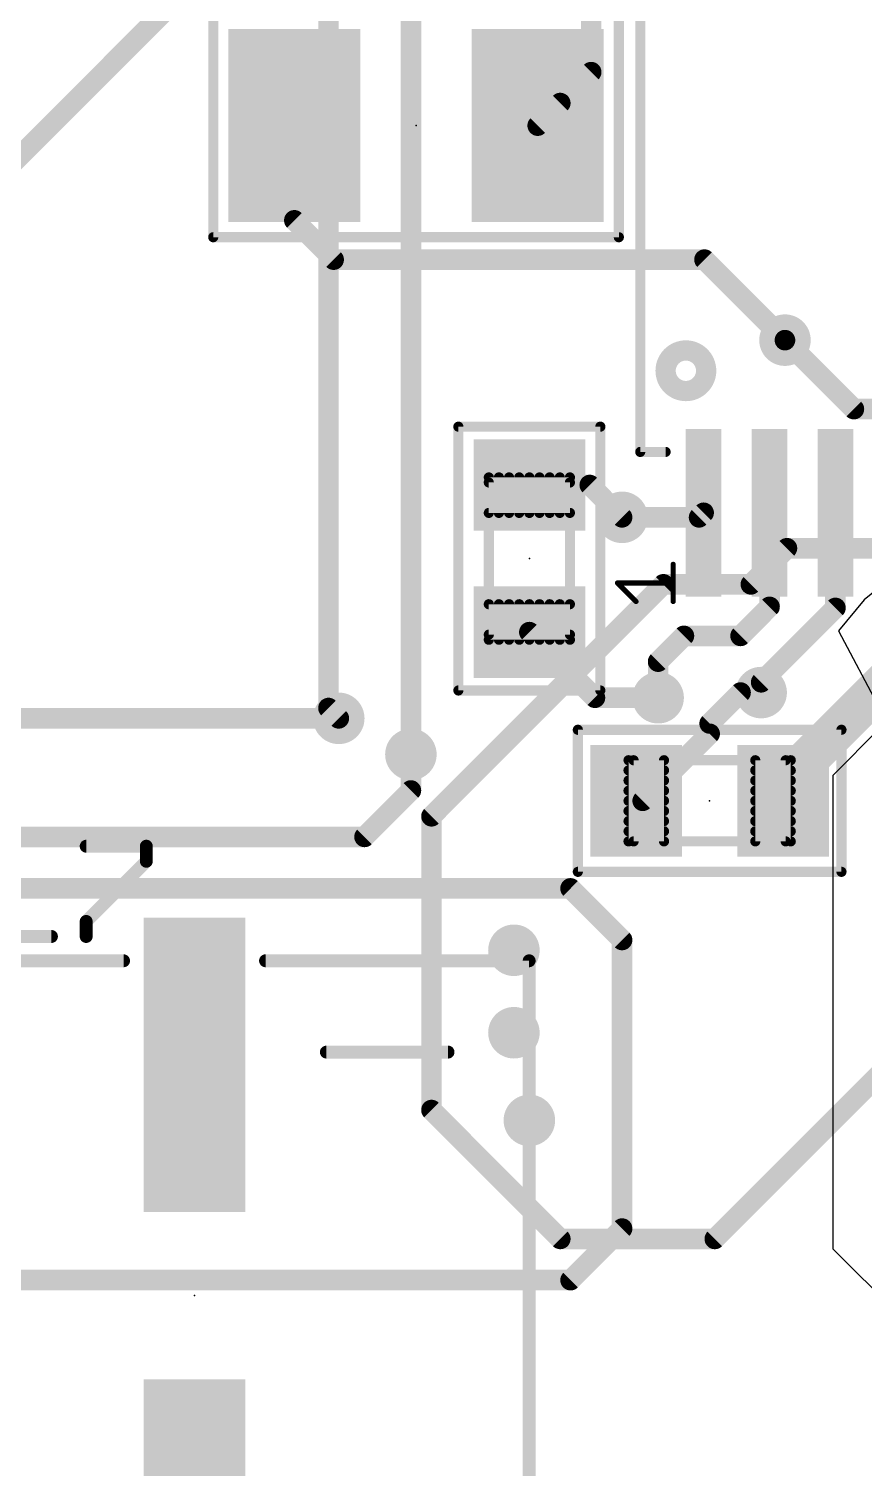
# Model space of a CAD drawing. Extents: x -0.2 to 82.8, y -0.2 to 76.
# Drawn here: x 50.08 to 58.32, y 43.31 to 57.49 of the extents above; entities that cross this region are included whole.
import ezdxf

# ---------------------------------------------------------------- set-up
doc = ezdxf.new("R2010")
doc.units = 0
for name, color, linetype in [('1', 22, 'CONTINUOUS'), ('15', 22, 'CONTINUOUS'), ('16', 175, 'CONTINUOUS'), ('18', 82, 'CONTINUOUS'), ('21', 253, 'CONTINUOUS'), ('22', 253, 'CONTINUOUS'), ('23', 7, 'CONTINUOUS'), ('24', 7, 'CONTINUOUS'), ('25', 253, 'CONTINUOUS'), ('29', 253, 'CONTINUOUS'), ('30', 253, 'CONTINUOUS'), ('31', 253, 'CONTINUOUS'), ('32', 253, 'CONTINUOUS'), ('52', 253, 'CONTINUOUS')]:
    doc.layers.add(name, color=color, linetype=linetype)

# ---------------------------------------------------------------- blocks, each defined once
blk = doc.blocks.new('RECT')
blk.add_solid([(-0.5, -0.5), (0.5, -0.5), (-0.5, 0.5), (0.5, 0.5)])
blk = doc.blocks.new('ROUNDV')
at = {"const_width": 0.5}
blk.add_lwpolyline([(0, -0.25, 1), (0, 0.25, 1), (0, -0.25)], format="xyb", dxfattribs=at)

msp = doc.modelspace()

# ---------------------------------------------------------------- linework, layer by layer
at = {"layer": '1'}
for p, q in [((58.0136, 50.1396), (58.4708, 50.5968)), ((58.0136, 45.466), (58.0136, 50.1396)), ((60.0964, 43.3832), (58.0136, 45.466))]:
    msp.add_line(p, q, dxfattribs=at)
at = {"layer": '1', "const_width": 0.2032}
for points in [[(52.3102, 58.5586), (47.6504, 53.8988)], [(55.626, 58.2676), (55.626, 57.0676)], [(55.626, 57.0676), (55.0988, 56.5404)], [(55.3212, 56.7628), (55.0988, 56.5404)], [(52.6988, 56.5404), (52.6988, 55.6068)], [(52.6988, 55.6068), (53.086, 55.2196)], [(53.086, 55.2196), (56.7436, 55.2196)], [(56.7436, 55.2196), (57.5372, 54.426)], [(55.9308, 52.6796), (56.6902, 52.6796)], [(56.6902, 52.6796), (56.735, 52.7244)], [(57.385, 52.7244), (57.385, 51.797)], [(58.035, 51.7866), (58.035, 52.7244)], [(57.0992, 51.5112), (57.385, 51.797)], [(58.035, 51.7866), (57.3024, 51.054)], [(56.2864, 51.2572), (56.5404, 51.5112)], [(56.5404, 51.5112), (57.0992, 51.5112)], [(56.2864, 51.2572), (56.2864, 50.9016)], [(57.3024, 51.054), (57.3024, 50.9524)], [(53.1368, 50.6984), (48.1584, 50.6984)], [(53.848, 50.3428), (53.848, 49.9872)], [(53.848, 49.9872), (53.3908, 49.53)], [(53.3908, 49.53), (48.5648, 49.53)], [(48.9712, 49.022), (53.1368, 49.022)], [(53.1368, 49.022), (55.4228, 49.022)], [(55.4228, 49.022), (55.9308, 48.514)], [(55.9308, 48.514), (55.9308, 45.6692)], [(55.9308, 45.6692), (55.4228, 45.1612)], [(55.4228, 45.1612), (49.3776, 45.1612)]]:
    msp.add_lwpolyline(points, dxfattribs=at)
at = {"layer": '1', "const_width": 0.1016}
for points in [[(55.5752, 57.0676, 1), (55.6768, 57.0676)], [(55.6619, 57.0317, 1), (55.5901, 57.1035)], [(55.3571, 56.7269, 1), (55.2853, 56.7987)], [(52.7496, 56.5404, 1), (52.648, 56.5404)], [(55.0629, 56.5763, 1), (55.1347, 56.5045)], [(55.0629, 56.5763, 1), (55.1347, 56.5045)], [(52.7347, 55.6427, 1), (52.6629, 55.5709)], [(52.648, 55.6068, 1), (52.7496, 55.6068)], [(53.086, 55.2704, 1), (53.086, 55.1688)], [(53.0501, 55.1837, 1), (53.1219, 55.2555)], [(56.7795, 55.2555, 1), (56.7077, 55.1837)], [(56.7436, 55.1688, 1), (56.7436, 55.2704)], [(57.5013, 54.3901, 1), (57.5731, 54.4619)], [(55.9308, 52.7304, 1), (55.9308, 52.6288)], [(56.6902, 52.6288, 1), (56.6902, 52.7304)], [(56.7709, 52.6885, 1), (56.6991, 52.7603)], [(57.4358, 52.7244, 1), (57.3342, 52.7244)], [(58.0858, 52.7244, 1), (57.9842, 52.7244)], [(56.6543, 52.7155, 1), (56.7261, 52.6437)], [(57.3342, 51.797, 1), (57.4358, 51.797)], [(57.4209, 51.7611, 1), (57.3491, 51.8329)], [(57.9842, 51.7866, 1), (58.0858, 51.7866)], [(58.0709, 51.7507, 1), (57.9991, 51.8225)], [(56.5404, 51.562, 1), (56.5404, 51.4604)], [(56.5763, 51.4753, 1), (56.5045, 51.5471)], [(57.0633, 51.5471, 1), (57.1351, 51.4753)], [(57.0992, 51.4604, 1), (57.0992, 51.562)], [(56.3372, 51.2572, 1), (56.2356, 51.2572)], [(56.2505, 51.2931, 1), (56.3223, 51.2213)], [(57.3532, 51.054, 1), (57.2516, 51.054)], [(57.2665, 51.0899, 1), (57.3383, 51.0181)], [(56.2356, 50.9016, 1), (56.3372, 50.9016)], [(57.2516, 50.9524, 1), (57.3532, 50.9524)], [(53.1368, 50.6476, 1), (53.1368, 50.7492)], [(53.8988, 50.3428, 1), (53.7972, 50.3428)], [(53.8839, 49.9513, 1), (53.8121, 50.0231)], [(53.7972, 49.9872, 1), (53.8988, 49.9872)], [(53.3549, 49.5659, 1), (53.4267, 49.4941)], [(53.3908, 49.4792, 1), (53.3908, 49.5808)], [(53.1368, 49.0728, 1), (53.1368, 48.9712)], [(53.1368, 48.9712, 1), (53.1368, 49.0728)], [(55.4587, 49.0579, 1), (55.3869, 48.9861)], [(55.4228, 48.9712, 1), (55.4228, 49.0728)], [(55.9816, 48.514, 1), (55.88, 48.514)], [(55.8949, 48.4781, 1), (55.9667, 48.5499)], [(55.88, 45.6692, 1), (55.9816, 45.6692)], [(55.9667, 45.6333, 1), (55.8949, 45.7051)], [(55.4228, 45.1104, 1), (55.4228, 45.212)], [(55.3869, 45.1971, 1), (55.4587, 45.1253)]]:
    msp.add_lwpolyline(points, format="xyb", dxfattribs=at)
at = {"layer": '15'}
for p, q in [((62.4332, 55.2196), (58.3184, 51.8668)), ((58.3184, 51.8668), (58.0644, 51.562)), ((58.0644, 51.562), (58.4708, 50.8))]:
    msp.add_line(p, q, dxfattribs=at)
at = {"layer": '15', "const_width": 0.2032}
for points in [[(57.5564, 52.3748), (57.2008, 52.0192)], [(58.6232, 52.3748), (57.5564, 52.3748)], [(56.3372, 52.0192), (54.0512, 49.7332)], [(57.2008, 52.0192), (56.3372, 52.0192)], [(54.0512, 49.7332), (54.0512, 46.8376)], [(56.8452, 45.5676), (58.7248, 47.4472)], [(54.0512, 46.8376), (55.3212, 45.5676)], [(55.3212, 45.5676), (56.8452, 45.5676)]]:
    msp.add_lwpolyline(points, dxfattribs=at)
at = {"layer": '15', "const_width": 0.1016}
for points in [[(57.5564, 52.4256, 1), (57.5564, 52.324)], [(57.5923, 52.3389, 1), (57.5205, 52.4107)], [(56.3372, 52.07, 1), (56.3372, 51.9684)], [(56.3731, 51.9833, 1), (56.3013, 52.0551)], [(57.1649, 52.0551, 1), (57.2367, 51.9833)], [(57.2008, 51.9684, 1), (57.2008, 52.07)], [(54.102, 49.7332, 1), (54.0004, 49.7332)], [(54.0153, 49.7691, 1), (54.0871, 49.6973)], [(54.0871, 46.8735, 1), (54.0153, 46.8017)], [(54.0004, 46.8376, 1), (54.102, 46.8376)], [(55.3212, 45.6184, 1), (55.3212, 45.5168)], [(55.2853, 45.5317, 1), (55.3571, 45.6035)], [(56.8093, 45.6035, 1), (56.8811, 45.5317)], [(56.8452, 45.5168, 1), (56.8452, 45.6184)]]:
    msp.add_lwpolyline(points, format="xyb", dxfattribs=at)
at = {"layer": '16'}
for points, const_width in [([(53.0352, 57.8612), (53.0352, 50.8)], 0.2032), ([(53.848, 57.658), (53.848, 50.3428)], 0.2032), ([(57.5372, 54.426), (58.2168, 53.7464)], 0.2032), ([(58.2168, 53.7464), (59.69, 53.7464)], 0.2032), ([(55.0164, 52.9982), (55.6122, 52.9982)], 0.2032), ([(55.6122, 52.9982), (55.9308, 52.6796)], 0.2032), ([(55.663, 50.9016), (55.0164, 51.5482)], 0.2032), ([(57.5194, 50.0518), (58.6232, 51.1556)], 0.4064), ([(55.663, 50.9016), (56.2864, 50.9016)], 0.2032), ([(56.7944, 50.6476), (57.0992, 50.9524)], 0.2032), ([(57.0992, 50.9524), (57.3024, 50.9524)], 0.2032), ([(53.0352, 50.8), (53.1368, 50.6984)], 0.2032), ([(56.7944, 50.546), (56.7944, 50.6476)], 0.2032), ([(56.134, 49.8856), (56.7944, 50.546)], 0.2032), ([(57.5194, 49.8856), (57.5194, 50.0518)], 0.6096), ([(56.0694, 49.8856), (56.134, 49.8856)], 0.2032)]:
    msp.add_lwpolyline(points, dxfattribs=dict(at, const_width=const_width))
for points, const_width in [([(57.5731, 54.4619, 1), (57.5013, 54.3901)], 0.1016), ([(58.2168, 53.7972, 1), (58.2168, 53.6956)], 0.1016), ([(58.1809, 53.7105, 1), (58.2527, 53.7823)], 0.1016), ([(55.0164, 53.049, 1), (55.0164, 52.9474)], 0.1016), ([(55.6481, 53.0341, 1), (55.5763, 52.9623)], 0.1016), ([(55.6122, 52.9474, 1), (55.6122, 53.049)], 0.1016), ([(55.8949, 52.6437, 1), (55.9667, 52.7155)], 0.1016), ([(55.0523, 51.5841, 1), (54.9805, 51.5123)], 0.1016), ([(55.663, 50.9524, 1), (55.663, 50.8508)], 0.1016), ([(55.6271, 50.8657, 1), (55.6989, 50.9375)], 0.1016), ([(56.2864, 50.8508, 1), (56.2864, 50.9524)], 0.1016), ([(57.0992, 51.0032, 1), (57.0992, 50.9016)], 0.1016), ([(57.1351, 50.9165, 1), (57.0633, 50.9883)], 0.1016), ([(57.3024, 50.9016, 1), (57.3024, 51.0032)], 0.1016), ([(53.0711, 50.8359, 1), (52.9993, 50.7641)], 0.1016), ([(52.9844, 50.8, 1), (53.086, 50.8)], 0.1016), ([(53.1009, 50.6625, 1), (53.1727, 50.7343)], 0.1016), ([(56.8452, 50.6476, 1), (56.7436, 50.6476)], 0.1016), ([(56.7585, 50.6835, 1), (56.8303, 50.6117)], 0.1016), ([(56.7436, 50.546, 1), (56.8452, 50.546)], 0.1016), ([(56.8303, 50.5101, 1), (56.7585, 50.5819)], 0.1016), ([(53.7972, 50.3428, 1), (53.8988, 50.3428)], 0.1016), ([(57.6718, 50.0518, 1), (57.367, 50.0518)], 0.3048), ([(57.4476, 50.1236, 1), (57.5912, 49.98)], 0.2032), ([(56.0694, 49.9364, 1), (56.0694, 49.8348)], 0.1016), ([(56.0981, 49.9215, 1), (56.1699, 49.8497)], 0.1016), ([(56.134, 49.8348, 1), (56.134, 49.9364)], 0.1016), ([(57.367, 49.8856, 1), (57.6718, 49.8856)], 0.3048)]:
    msp.add_lwpolyline(points, format="xyb", dxfattribs=dict(at, const_width=const_width))
at = {"layer": '21'}
for points, const_width in [([(56.11, 53.3244), (56.11, 57.7244)], 0.1), ([(51.8988, 55.4404), (51.8988, 57.6404)], 0.1), ([(55.8988, 57.6404), (55.8988, 55.4404)], 0.1), ([(55.8988, 55.4404), (51.8988, 55.4404)], 0.1), ([(56.36, 53.3244), (56.11, 53.3244)], 0.1), ([(56.4346, 51.8498), (56.4346, 52.2162)], 0.0508), ([(56.0682, 51.8498), (55.8849, 52.033)], 0.0508), ([(55.8849, 52.033), (56.4346, 52.033)], 0.0508), ([(51.0144, 48.3088), (48.4144, 48.3088)], 0.127), ([(55.0144, 48.3088), (52.4144, 48.3088)], 0.127), ([(55.0144, 48.3088), (55.0144, 42.6088)], 0.127), ([(54.2144, 47.4088), (53.0144, 47.4088)], 0.127)]:
    msp.add_lwpolyline(points, dxfattribs=dict(at, const_width=const_width))
for points, const_width in [([(51.8988, 55.4654, 1), (51.8988, 55.4154)], 0.05), ([(55.8988, 55.4154, 1), (55.8988, 55.4654)], 0.05), ([(51.8738, 55.4404, 1), (51.9238, 55.4404)], 0.05), ([(55.8738, 55.4404, 1), (55.9238, 55.4404)], 0.05), ([(56.56, 54.0244, 1), (56.56, 54.2244, 1), (56.56, 54.0244)], 0.4), ([(56.11, 53.3494, 1), (56.11, 53.2994)], 0.05), ([(56.085, 53.3244, 1), (56.135, 53.3244)], 0.05), ([(56.36, 53.2994, 1), (56.36, 53.3494)], 0.05), ([(56.4473, 52.2162, 1), (56.4219, 52.2162)], 0.0254), ([(55.8849, 52.0457, 1), (55.8849, 52.0203)], 0.0254), ([(55.8939, 52.042, 1), (55.876, 52.024)], 0.0254), ([(56.4346, 52.0203, 1), (56.4346, 52.0457)], 0.0254), ([(56.0592, 51.8408, 1), (56.0771, 51.8588)], 0.0254), ([(56.4219, 51.8498, 1), (56.4473, 51.8498)], 0.0254), ([(51.0144, 48.2771, 1), (51.0144, 48.3406)], 0.0635), ([(52.4144, 48.3406, 1), (52.4144, 48.2771)], 0.0635), ([(55.0462, 48.3088, 1), (54.9826, 48.3088)], 0.0635), ([(55.0144, 48.2771, 1), (55.0144, 48.3406)], 0.0635), ([(53.0144, 47.4406, 1), (53.0144, 47.377)], 0.0635), ([(54.2144, 47.377, 1), (54.2144, 47.4406)], 0.0635)]:
    msp.add_lwpolyline(points, format="xyb", dxfattribs=dict(at, const_width=const_width))
at = {"layer": '22', "const_width": 0.1}
for points in [[(55.7164, 53.5732), (54.3164, 53.5732)], [(54.3164, 53.5732), (54.3164, 50.9732)], [(55.7164, 50.9732), (55.7164, 53.5732)], [(54.3164, 50.9732), (55.7164, 50.9732)], [(58.0944, 50.5856), (55.4944, 50.5856)], [(55.4944, 50.5856), (55.4944, 49.1856)], [(58.0944, 49.1856), (58.0944, 50.5856)], [(55.4944, 49.1856), (58.0944, 49.1856)]]:
    msp.add_lwpolyline(points, dxfattribs=at)
at = {"layer": '22', "const_width": 0.05}
for points in [[(54.3164, 53.5982, 1), (54.3164, 53.5482)], [(54.3414, 53.5732, 1), (54.2914, 53.5732)], [(55.7414, 53.5732, 1), (55.6914, 53.5732)], [(55.7164, 53.5482, 1), (55.7164, 53.5982)], [(54.3164, 50.9982, 1), (54.3164, 50.9482)], [(54.2914, 50.9732, 1), (54.3414, 50.9732)], [(55.6914, 50.9732, 1), (55.7414, 50.9732)], [(55.7164, 50.9482, 1), (55.7164, 50.9982)], [(55.4944, 50.6106, 1), (55.4944, 50.5606)], [(55.5194, 50.5856, 1), (55.4694, 50.5856)], [(58.1194, 50.5856, 1), (58.0694, 50.5856)], [(58.0944, 50.5606, 1), (58.0944, 50.6106)], [(55.4944, 49.2106, 1), (55.4944, 49.1606)], [(58.0944, 49.1606, 1), (58.0944, 49.2106)], [(55.4694, 49.1856, 1), (55.5194, 49.1856)], [(58.0694, 49.1856, 1), (58.1194, 49.1856)]]:
    msp.add_lwpolyline(points, format="xyb", dxfattribs=at)
at = {"layer": '23'}
for p in [(53.8988, 56.5404), (51.7144, 45.0088)]:
    msp.add_point(p, dxfattribs=at)
at = {"layer": '24'}
for p in [(55.0164, 52.2732), (56.7944, 49.8856)]:
    msp.add_point(p, dxfattribs=at)
at = {"layer": '25', "const_width": 0.127}
for points in [[(50.6457, 49.4381), (51.2389, 49.4381)], [(51.2389, 49.4381), (51.2389, 49.2898)], [(51.2389, 49.2898), (50.6457, 48.6966)], [(50.6457, 48.6966), (50.6457, 48.5483)], [(49.7102, 48.5483), (50.3034, 48.5483)]]:
    msp.add_lwpolyline(points, dxfattribs=at)
at = {"layer": '25', "const_width": 0.0635}
for points in [[(50.6457, 49.4698, 1), (50.6457, 49.4063)], [(51.2707, 49.4381, 1), (51.2072, 49.4381)], [(51.2389, 49.4063, 1), (51.2389, 49.4698)], [(51.2072, 49.2898, 1), (51.2707, 49.2898)], [(51.2614, 49.2673, 1), (51.2165, 49.3122)], [(50.6775, 48.6966, 1), (50.614, 48.6966)], [(50.6233, 48.719, 1), (50.6682, 48.6741)], [(50.3034, 48.5166, 1), (50.3034, 48.5801)], [(50.614, 48.5483, 1), (50.6775, 48.5483)]]:
    msp.add_lwpolyline(points, format="xyb", dxfattribs=at)
at = {"layer": '52', "const_width": 0.1}
for points in [[(55.4164, 53.0732), (54.6164, 53.0732)], [(54.6164, 53.0732), (54.6164, 52.7232)], [(54.6164, 52.7232), (54.6164, 53.0732)], [(55.4164, 53.0232), (54.6164, 53.0232)], [(54.6164, 53.0232), (54.6164, 51.5232)], [(54.7164, 52.7232), (54.7164, 53.0732)], [(54.8164, 52.7232), (54.8164, 53.0732)], [(54.9164, 52.7232), (54.9164, 53.0732)], [(55.0164, 52.7232), (55.0164, 53.0732)], [(55.1164, 52.7232), (55.1164, 53.0732)], [(55.2164, 52.7232), (55.2164, 53.0732)], [(55.3164, 52.7232), (55.3164, 53.0732)], [(55.4164, 52.7232), (55.4164, 53.0732)], [(55.4164, 51.5232), (55.4164, 53.0232)], [(54.6164, 52.7232), (55.4164, 52.7232)], [(55.4164, 51.8232), (54.6164, 51.8232)], [(54.6164, 51.8232), (54.6164, 51.4732)], [(54.6164, 51.4732), (54.6164, 51.8232)], [(54.7164, 51.4732), (54.7164, 51.8232)], [(54.8164, 51.4732), (54.8164, 51.8232)], [(54.9164, 51.4732), (54.9164, 51.8232)], [(55.0164, 51.4732), (55.0164, 51.8232)], [(55.1164, 51.4732), (55.1164, 51.8232)], [(55.2164, 51.4732), (55.2164, 51.8232)], [(55.3164, 51.4732), (55.3164, 51.8232)], [(55.4164, 51.4732), (55.4164, 51.8232)], [(54.6164, 51.5232), (55.4164, 51.5232)], [(54.6164, 51.4732), (55.4164, 51.4732)], [(56.3444, 50.2856), (55.9944, 50.2856)], [(55.9944, 50.2856), (55.9944, 49.4856)], [(56.3444, 50.1856), (55.9944, 50.1856)], [(57.5444, 50.2856), (56.0444, 50.2856)], [(56.0444, 50.2856), (56.0444, 49.4856)], [(56.3444, 49.4856), (56.3444, 50.2856)], [(57.5944, 50.2856), (57.2444, 50.2856)], [(57.2444, 50.2856), (57.2444, 49.4856)], [(57.5944, 50.1856), (57.2444, 50.1856)], [(57.5444, 49.4856), (57.5444, 50.2856)], [(57.5944, 49.4856), (57.5944, 50.2856)], [(56.3444, 50.0856), (55.9944, 50.0856)], [(57.5944, 50.0856), (57.2444, 50.0856)], [(56.3444, 49.9856), (55.9944, 49.9856)], [(57.5944, 49.9856), (57.2444, 49.9856)], [(56.3444, 49.8856), (55.9944, 49.8856)], [(56.3444, 49.7856), (55.9944, 49.7856)], [(57.5944, 49.8856), (57.2444, 49.8856)], [(57.5944, 49.7856), (57.2444, 49.7856)], [(56.3444, 49.6856), (55.9944, 49.6856)], [(57.5944, 49.6856), (57.2444, 49.6856)], [(56.3444, 49.5856), (55.9944, 49.5856)], [(55.9944, 49.4856), (56.3444, 49.4856)], [(56.3444, 49.4856), (55.9944, 49.4856)], [(56.0444, 49.4856), (57.5444, 49.4856)], [(57.5944, 49.5856), (57.2444, 49.5856)], [(57.2444, 49.4856), (57.5944, 49.4856)], [(57.5944, 49.4856), (57.2444, 49.4856)]]:
    msp.add_lwpolyline(points, dxfattribs=at)
at = {"layer": '52', "const_width": 0.05}
for points in [[(54.6164, 53.0982, 1), (54.6164, 53.0482)], [(54.6414, 53.0732, 1), (54.5914, 53.0732)], [(54.6414, 53.0732, 1), (54.5914, 53.0732)], [(54.6164, 53.0482, 1), (54.6164, 52.9982)], [(54.6414, 53.0232, 1), (54.5914, 53.0232)], [(54.7414, 53.0732, 1), (54.6914, 53.0732)], [(54.8414, 53.0732, 1), (54.7914, 53.0732)], [(54.9414, 53.0732, 1), (54.8914, 53.0732)], [(55.0414, 53.0732, 1), (54.9914, 53.0732)], [(55.1414, 53.0732, 1), (55.0914, 53.0732)], [(55.2414, 53.0732, 1), (55.1914, 53.0732)], [(55.3414, 53.0732, 1), (55.2914, 53.0732)], [(55.4414, 53.0732, 1), (55.3914, 53.0732)], [(55.4414, 53.0232, 1), (55.3914, 53.0232)], [(55.4164, 53.0482, 1), (55.4164, 53.0982)], [(55.4164, 52.9982, 1), (55.4164, 53.0482)], [(54.6164, 52.7482, 1), (54.6164, 52.6982)], [(54.5914, 52.7232, 1), (54.6414, 52.7232)], [(54.5914, 52.7232, 1), (54.6414, 52.7232)], [(54.6914, 52.7232, 1), (54.7414, 52.7232)], [(54.7914, 52.7232, 1), (54.8414, 52.7232)], [(54.8914, 52.7232, 1), (54.9414, 52.7232)], [(54.9914, 52.7232, 1), (55.0414, 52.7232)], [(55.0914, 52.7232, 1), (55.1414, 52.7232)], [(55.1914, 52.7232, 1), (55.2414, 52.7232)], [(55.2914, 52.7232, 1), (55.3414, 52.7232)], [(55.3914, 52.7232, 1), (55.4414, 52.7232)], [(55.4164, 52.6982, 1), (55.4164, 52.7482)], [(54.6164, 51.8482, 1), (54.6164, 51.7982)], [(54.6414, 51.8232, 1), (54.5914, 51.8232)], [(54.6414, 51.8232, 1), (54.5914, 51.8232)], [(54.7414, 51.8232, 1), (54.6914, 51.8232)], [(54.8414, 51.8232, 1), (54.7914, 51.8232)], [(54.9414, 51.8232, 1), (54.8914, 51.8232)], [(55.0414, 51.8232, 1), (54.9914, 51.8232)], [(55.1414, 51.8232, 1), (55.0914, 51.8232)], [(55.2414, 51.8232, 1), (55.1914, 51.8232)], [(55.3414, 51.8232, 1), (55.2914, 51.8232)], [(55.4414, 51.8232, 1), (55.3914, 51.8232)], [(55.4164, 51.7982, 1), (55.4164, 51.8482)], [(54.6164, 51.5482, 1), (54.6164, 51.4982)], [(54.5914, 51.5232, 1), (54.6414, 51.5232)], [(54.6164, 51.4982, 1), (54.6164, 51.4482)], [(55.3914, 51.5232, 1), (55.4414, 51.5232)], [(55.4164, 51.4982, 1), (55.4164, 51.5482)], [(55.4164, 51.4482, 1), (55.4164, 51.4982)], [(54.5914, 51.4732, 1), (54.6414, 51.4732)], [(54.5914, 51.4732, 1), (54.6414, 51.4732)], [(54.6914, 51.4732, 1), (54.7414, 51.4732)], [(54.7914, 51.4732, 1), (54.8414, 51.4732)], [(54.8914, 51.4732, 1), (54.9414, 51.4732)], [(54.9914, 51.4732, 1), (55.0414, 51.4732)], [(55.0914, 51.4732, 1), (55.1414, 51.4732)], [(55.1914, 51.4732, 1), (55.2414, 51.4732)], [(55.2914, 51.4732, 1), (55.3414, 51.4732)], [(55.3914, 51.4732, 1), (55.4414, 51.4732)], [(55.9944, 50.3106, 1), (55.9944, 50.2606)], [(56.0194, 50.2856, 1), (55.9694, 50.2856)], [(55.9944, 50.2106, 1), (55.9944, 50.1606)], [(56.0444, 50.3106, 1), (56.0444, 50.2606)], [(56.0694, 50.2856, 1), (56.0194, 50.2856)], [(56.3694, 50.2856, 1), (56.3194, 50.2856)], [(56.3444, 50.2606, 1), (56.3444, 50.3106)], [(56.3444, 50.1606, 1), (56.3444, 50.2106)], [(57.2444, 50.3106, 1), (57.2444, 50.2606)], [(57.2694, 50.2856, 1), (57.2194, 50.2856)], [(57.2444, 50.2106, 1), (57.2444, 50.1606)], [(57.5694, 50.2856, 1), (57.5194, 50.2856)], [(57.5444, 50.2606, 1), (57.5444, 50.3106)], [(57.6194, 50.2856, 1), (57.5694, 50.2856)], [(57.5944, 50.2606, 1), (57.5944, 50.3106)], [(57.5944, 50.1606, 1), (57.5944, 50.2106)], [(55.9944, 50.1106, 1), (55.9944, 50.0606)], [(56.3444, 50.0606, 1), (56.3444, 50.1106)], [(57.2444, 50.1106, 1), (57.2444, 50.0606)], [(57.5944, 50.0606, 1), (57.5944, 50.1106)], [(55.9944, 50.0106, 1), (55.9944, 49.9606)], [(56.3444, 49.9606, 1), (56.3444, 50.0106)], [(57.2444, 50.0106, 1), (57.2444, 49.9606)], [(57.5944, 49.9606, 1), (57.5944, 50.0106)], [(55.9944, 49.9106, 1), (55.9944, 49.8606)], [(55.9944, 49.8106, 1), (55.9944, 49.7606)], [(56.3444, 49.8606, 1), (56.3444, 49.9106)], [(56.3444, 49.7606, 1), (56.3444, 49.8106)], [(57.2444, 49.9106, 1), (57.2444, 49.8606)], [(57.2444, 49.8106, 1), (57.2444, 49.7606)], [(57.5944, 49.8606, 1), (57.5944, 49.9106)], [(57.5944, 49.7606, 1), (57.5944, 49.8106)], [(55.9944, 49.7106, 1), (55.9944, 49.6606)], [(56.3444, 49.6606, 1), (56.3444, 49.7106)], [(57.2444, 49.7106, 1), (57.2444, 49.6606)], [(57.5944, 49.6606, 1), (57.5944, 49.7106)], [(55.9944, 49.6106, 1), (55.9944, 49.5606)], [(55.9944, 49.5106, 1), (55.9944, 49.4606)], [(55.9944, 49.5106, 1), (55.9944, 49.4606)], [(56.0444, 49.5106, 1), (56.0444, 49.4606)], [(56.3444, 49.5606, 1), (56.3444, 49.6106)], [(56.3444, 49.4606, 1), (56.3444, 49.5106)], [(56.3444, 49.4606, 1), (56.3444, 49.5106)], [(57.2444, 49.6106, 1), (57.2444, 49.5606)], [(57.2444, 49.5106, 1), (57.2444, 49.4606)], [(57.2444, 49.5106, 1), (57.2444, 49.4606)], [(57.5444, 49.4606, 1), (57.5444, 49.5106)], [(57.5944, 49.5606, 1), (57.5944, 49.6106)], [(57.5944, 49.4606, 1), (57.5944, 49.5106)], [(57.5944, 49.4606, 1), (57.5944, 49.5106)], [(55.9694, 49.4856, 1), (56.0194, 49.4856)], [(56.0194, 49.4856, 1), (56.0694, 49.4856)], [(56.3194, 49.4856, 1), (56.3694, 49.4856)], [(57.2194, 49.4856, 1), (57.2694, 49.4856)], [(57.5194, 49.4856, 1), (57.5694, 49.4856)], [(57.5694, 49.4856, 1), (57.6194, 49.4856)]]:
    msp.add_lwpolyline(points, format="xyb", dxfattribs=at)

# ---------------------------------------------------------------- block references
at = {"layer": '1', "rotation": 180}
for p, xscale, yscale in [((52.6988, 56.5404), 1.2, 1.8), ((55.0988, 56.5404), 1.2, 1.8), ((56.735, 52.7244), 0.25, 1.55), ((57.385, 52.7244), 0.25, 1.55), ((58.035, 52.7244), 0.25, 1.55), ((51.7144, 47.2838), 0.9, 2.8), ((51.7144, 42.7338), 0.9, 2.8)]:
    msp.add_blockref('RECT', p, dxfattribs=dict(at, xscale=xscale, yscale=yscale))
at = {"layer": '16', "xscale": 0.8}
for p, rotation in [((55.0164, 52.9982), 90), ((55.0164, 51.5482), 90), ((56.0694, 49.8856), 180), ((57.5194, 49.8856), 180)]:
    msp.add_blockref('RECT', p, dxfattribs=dict(at, rotation=rotation))
at = {"layer": '18', "xscale": 0.508, "yscale": 0.508}
for p in [(57.5372, 54.426), (57.5372, 54.426), (57.5372, 54.426), (57.5372, 54.426), (55.9308, 52.6796), (55.9308, 52.6796), (55.9308, 52.6796), (55.9308, 52.6796), (56.2864, 50.9016), (56.2864, 50.9016), (56.2864, 50.9016), (56.2864, 50.9016), (57.3024, 50.9524), (57.3024, 50.9524), (57.3024, 50.9524), (57.3024, 50.9524), (53.1368, 50.6984), (53.1368, 50.6984), (53.1368, 50.6984), (53.1368, 50.6984), (53.848, 50.3428), (53.848, 50.3428), (53.848, 50.3428), (53.848, 50.3428), (54.864, 48.4124), (54.864, 48.4124), (54.864, 48.4124), (54.864, 48.4124), (54.864, 47.5996), (54.864, 47.5996), (54.864, 47.5996), (54.864, 47.5996), (55.0164, 46.736), (55.0164, 46.736), (55.0164, 46.736), (55.0164, 46.736)]:
    msp.add_blockref('ROUNDV', p, dxfattribs=at)
at = {"layer": '29', "rotation": 180}
for p, xscale, yscale in [((52.6988, 56.5404), 1.3016, 1.9016), ((55.0988, 56.5404), 1.3016, 1.9016), ((56.735, 52.7244), 0.3516, 1.6516), ((57.385, 52.7244), 0.3516, 1.6516), ((58.035, 52.7244), 0.3516, 1.6516), ((51.7144, 47.2838), 1.0016, 2.9016), ((51.7144, 42.7338), 1.0016, 2.9016)]:
    msp.add_blockref('RECT', p, dxfattribs=dict(at, xscale=xscale, yscale=yscale))
at = {"layer": '30', "xscale": 0.9016, "yscale": 1.1016}
for p, rotation in [((55.0164, 52.9982), 90), ((55.0164, 51.5482), 90), ((56.0694, 49.8856), 180), ((57.5194, 49.8856), 180)]:
    msp.add_blockref('RECT', p, dxfattribs=dict(at, rotation=rotation))
at = {"layer": '31', "rotation": 180}
for p, xscale, yscale in [((52.6988, 56.5404), 1.2, 1.8), ((55.0988, 56.5404), 1.2, 1.8), ((56.735, 52.7244), 0.25, 1.55), ((57.385, 52.7244), 0.25, 1.55), ((58.035, 52.7244), 0.25, 1.55), ((51.7144, 47.2838), 0.9, 2.8), ((51.7144, 42.7338), 0.9, 2.8)]:
    msp.add_blockref('RECT', p, dxfattribs=dict(at, xscale=xscale, yscale=yscale))
at = {"layer": '32', "xscale": 0.8}
for p, rotation in [((55.0164, 52.9982), 90), ((55.0164, 51.5482), 90), ((56.0694, 49.8856), 180), ((57.5194, 49.8856), 180)]:
    msp.add_blockref('RECT', p, dxfattribs=dict(at, rotation=rotation))

doc.saveas('drawing.dxf')
